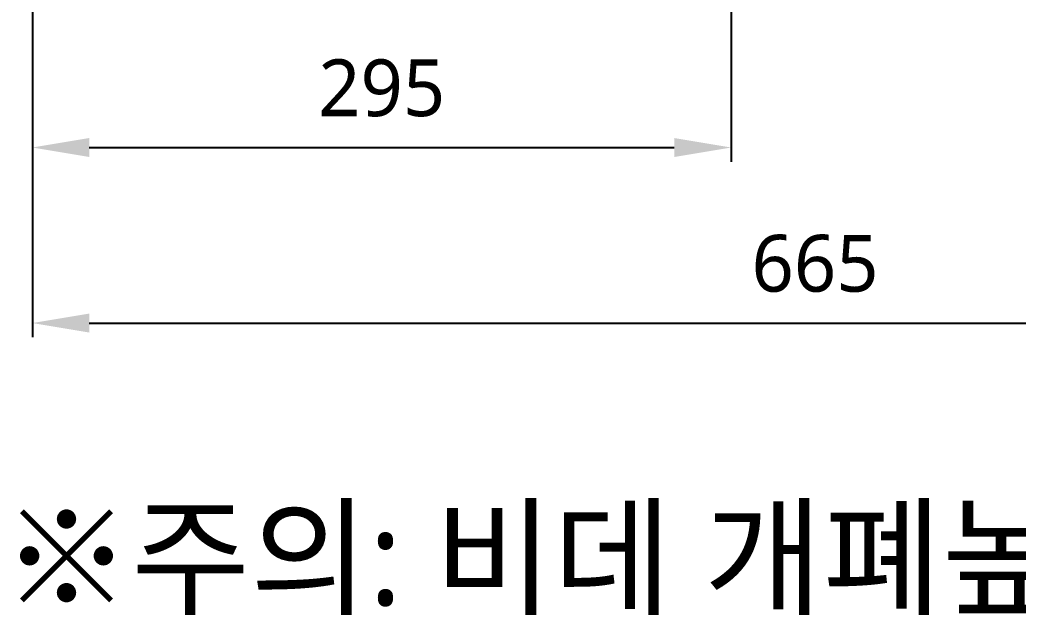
# Model space of a CAD drawing. Extents: x -4358 to 1981, y -50 to 2478.
# Drawn here: x -659.1 to -237.8, y -49.7 to 204.5 of the extents above; entities that cross this region are included whole.
import ezdxf

# ---------------------------------------------------------------- set-up
doc = ezdxf.new("R2010")
doc.units = 0
doc.header["$LTSCALE"] = 20
doc.header["$MEASUREMENT"] = 0
doc.layers.get('0').update_dxf_attribs({"linetype": 'CONTINUOUS'})
doc.layers.get('DEFPOINTS').update_dxf_attribs({"linetype": 'CONTINUOUS'})
doc.layers.add('3', color=3, linetype='CONTINUOUS')
doc.styles.add('GHS', font='romans', dxfattribs={"bigfont": 'ghs'})
doc.styles.get("Standard").update_dxf_attribs({"font": 'NanumGothic.ttf'})
doc.dimstyles.get("Standard").update_dxf_attribs({"dimtxt": 2.7, "dimasz": 2.5, "dimexe": 1.5, "dimexo": 1.5, "dimgap": 1.5, "dimtad": 1, "dimdec": 0, "dimlfac": 10, "dimzin": 0, "dimdsep": 46, "dimtxsty": 'Standard', "dimcen": 0, "dimclrt": 2, "dimadec": 0, "dimazin": 0, "dimtfac": 1, "dimtdec": 0, "dimtmove": 0, "dimatfit": 3, "dimfxl": 0, "dimtolj": 1, "dimtzin": 0, "dimarcsym": 0})

# ---------------------------------------------------------------- blocks, each defined once
blk = doc.blocks.new('*D20')
at = {"color": 3, "lineweight": -2}
for p, q in [((-358.9, 325.82), (-358.9, 144.64)), ((-653.9, 295.82), (-653.9, 144.64)), ((-629.9, 150.64), (-382.9, 150.64))]:
    blk.add_line(p, q, dxfattribs=at)
at = {"color": 3}
for points in [[(-629.9, 154.64), (-629.9, 146.64), (-653.9, 150.64)], [(-382.9, 154.64), (-382.9, 146.64), (-358.9, 150.64)]]:
    blk.add_solid(points, dxfattribs=at)
at = {"layer": 'DEFPOINTS', "color": 0}
for p in [(-358.9, 327.62), (-653.9, 297.62), (-358.9, 150.64)]:
    blk.add_point(p, dxfattribs=at)
at = {"color": 2, "insert": (-506.4, 175.7), "char_height": 24, "attachment_point": 5}
blk.add_mtext('\\A1;295', dxfattribs=at)
blk = doc.blocks.new('*D21')
at = {"color": 3, "lineweight": -2}
for p, q in [((11.48, 710.82), (11.48, 70.52)), ((-653.9, 295.82), (-653.9, 70.52)), ((-629.9, 76.52), (-12.52, 76.52))]:
    blk.add_line(p, q, dxfattribs=at)
at = {"color": 3}
for points in [[(-629.9, 80.52), (-629.9, 72.52), (-653.9, 76.52)], [(-12.52, 80.52), (-12.52, 72.52), (11.48, 76.52)]]:
    blk.add_solid(points, dxfattribs=at)
at = {"layer": 'DEFPOINTS', "color": 0}
for p in [(11.48, 712.62), (-653.9, 297.62), (11.48, 76.52)]:
    blk.add_point(p, dxfattribs=at)
at = {"color": 2, "insert": (-323.47, 101.59), "char_height": 24, "attachment_point": 5}
blk.add_mtext('\\A1;665', dxfattribs=at)

msp = doc.modelspace()

# ---------------------------------------------------------------- texts
at = {"layer": '3', "color": 1, "insert": (-666.76, -2.51), "char_height": 40, "attachment_point": 1, "style": 'GHS'}
msp.add_mtext_dynamic_manual_height_columns('{\\fNanumGothic|b0|i0|c129|p50;※주의: 비데 개폐높이 포함, 설치부위 도기허용차는 ±5%이므로 반드시 실측 확인 후 시공하십시오.}', width=2648.2618, gutter_width=13.51, heights=[0], dxfattribs=at)

# ---------------------------------------------------------------- dimensions: what is measured, and where the dimension line sits
for base, p2, picture, middle in [((11.48, 76.52), (11.48, 712.62), '*D21', (-323.47, 76.52)), ((-358.9, 150.64), (-358.9, 327.62), '*D20', (-506.4, 150.64))]:
    dim = msp.add_linear_dim(base=base, p1=(-653.9, 297.62), p2=p2, dimstyle='Standard', override={"dimscale": 1.2, "dimtxt": 20, "dimasz": 20, "dimexe": 5, "dimgap": 10, "dimtoh": 1, "dimlfac": 1, "dimzin": 12, "dimclrd": 3, "dimclre": 3, "dimazin": 2, "dimarcsym": 1})
    dim.commit()
    dim.dimension.update_dxf_attribs({"geometry": picture, "text_midpoint": middle, "dimtype": 160})

doc.saveas('drawing.dxf')
